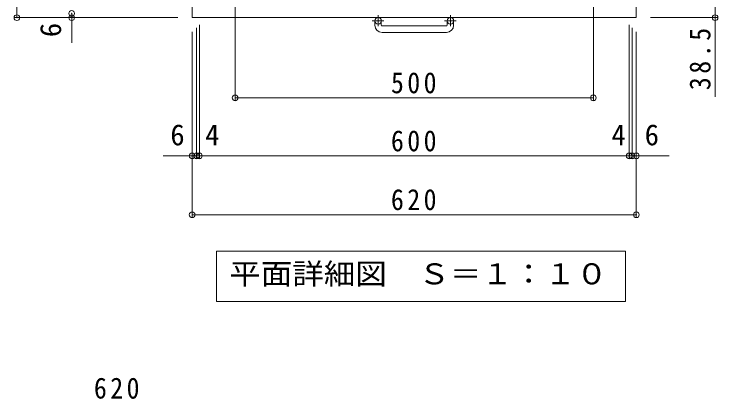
# Model space of a CAD drawing. Units: millimetres at full size, sheet at 1:10. Extents: x -1488 to 1756, y -1350 to 1383.
# Drawn here: x -1323 to -340, y 15 to 552 of the extents above; entities that cross this region are included whole.
import ezdxf
from ezdxf.enums import TextEntityAlignment as Align

# ---------------------------------------------------------------- set-up
doc = ezdxf.new("R2010")
doc.units = ezdxf.units.MM
doc.header["$LTSCALE"] = 10
doc.header["$PDMODE"] = 32
doc.header["$PDSIZE"] = 8
doc.linetypes.add('CHAIN1', pattern=[8, 5, -1, 1, -1])
for name, color, linetype, lineweight in [('C-1', 2, 'Continuous', 9), ('C-4', 7, 'Continuous', 9), ('C-5', 7, 'Continuous', 9), ('D-4', 7, 'Continuous', 9)]:
    doc.layers.add(name, color=color, linetype=linetype, lineweight=lineweight)
doc.styles.add('ＭＳ ゴシック', font='')
doc.styles.get('ＭＳ ゴシック').set_extended_font_data('MS Gothic')

msp = doc.modelspace()

# ---------------------------------------------------------------- linework, layer by layer
at = {"layer": 'C-1'}
for p, q in [((-1073.94, 1167), (-1073.94, 547)), ((-453.94, 1167), (-453.94, 547)), ((-1073.94, 547), (-453.94, 547)), ((-818.94, 536.4), (-818.94, 542.5)), ((-809.94, 536.4), (-809.94, 542.5)), ((-717.94, 536.4), (-717.94, 542.5)), ((-708.94, 536.4), (-708.94, 542.5)), ((-808.94, 535.4), (-718.94, 535.4)), ((-718.94, 526.4), (-808.94, 526.4))]:
    msp.add_line(p, q, dxfattribs=at)
at = {"layer": 'C-1', "linetype": 'CHAIN1'}
for p, q in [((-814.44, 550.61), (-814.44, 535.01)), ((-713.44, 550.61), (-713.44, 535.01)), ((-806.27, 542.5), (-822.68, 542.5)), ((-705.27, 542.5), (-721.68, 542.5))]:
    msp.add_line(p, q, dxfattribs=at)
at = {"layer": 'C-1'}
for centre in [(-814.44, 542.5), (-713.44, 542.5)]:
    msp.add_circle(centre, 4.5, dxfattribs=at)
for centre, radius, start, end in [((-808.94, 536.4), 10, 180, 270), ((-808.94, 536.4), 1, 180, 270), ((-718.94, 536.4), 10, 270, 0), ((-718.94, 536.4), 1, 270, 0)]:
    msp.add_arc(centre, radius, start, end, dxfattribs=at)
at = {"layer": 'C-4'}
for p, q in [((-1318.6, 1167), (-1318.6, 547)), ((-1013.94, 432.07), (-1013.94, 587)), ((-513.94, 432.07), (-513.94, 587)), ((-344.01, 585.5), (-344.01, 436.43)), ((-1242.2, 512.03), (-1242.2, 553)), ((-1321.6, 547), (-1093.94, 547)), ((-341.01, 547), (-433.94, 547)), ((-1067.94, 351.04), (-1067.94, 533)), ((-1063.94, 351.04), (-1063.94, 537)), ((-463.94, 351.04), (-463.94, 537)), ((-459.94, 351.04), (-459.94, 533)), ((-1073.94, 269.03), (-1073.94, 527)), ((-453.94, 269.03), (-453.94, 527)), ((-1013.94, 435.07), (-513.94, 435.07)), ((-1114.45, 354.04), (-1067.94, 354.04)), ((-1067.94, 354.04), (-1063.94, 354.04)), ((-1063.94, 354.04), (-463.94, 354.04)), ((-463.94, 354.04), (-459.94, 354.04)), ((-459.94, 354.04), (-407.85, 354.04)), ((-1073.94, 272.03), (-453.94, 272.03))]:
    msp.add_line(p, q, dxfattribs=at)
for p in [(-1318.6, 547), (-1242.2, 553), (-1242.2, 547), (-344.01, 547), (-1013.94, 435.07), (-513.94, 435.07), (-1073.94, 354.04), (-1067.94, 354.04), (-1063.94, 354.04), (-463.94, 354.04), (-459.94, 354.04), (-453.94, 354.04), (-1073.94, 272.03), (-453.94, 272.03)]:
    msp.add_point(p, dxfattribs=at)
at = {"layer": 'C-5'}
for p, q in [((-1040.23, 221.04), (-469.23, 221.04)), ((-1040.23, 221.04), (-1040.23, 151.04)), ((-469.23, 221.04), (-469.23, 151.04)), ((-1040.23, 151.04), (-469.23, 151.04))]:
    msp.add_line(p, q, dxfattribs=at)

# ---------------------------------------------------------------- texts
at = {"layer": 'C-4', "color": 2, "style": 'ＭＳ ゴシック'}
msp.add_text('6', height=29.33, rotation=90, dxfattribs=at).set_placement((-1248.2, 519.81), align=Align.BOTTOM_LEFT)
for s, p in [('6', (-1104.44, 360.04)), ('4', (-1055.76, 360.04)), ('4', (-488.59, 360.04)), ('6', (-442.26, 360.04))]:
    msp.add_text(s, height=29.33, dxfattribs=at).set_placement(p, align=Align.BOTTOM_LEFT)
at = {"layer": 'C-4', "color": 2, "insert": (-350.01, 445.82), "char_height": 29.33, "attachment_point": 7, "rotation": 90, "style": 'ＭＳ ゴシック'}
msp.add_mtext('\\T1.28;\\W0.9;38.5', dxfattribs=at)
at = {"layer": 'C-4', "color": 2, "char_height": 29.33, "attachment_point": 7, "style": 'ＭＳ ゴシック'}
for s, insert in [('\\T1.27;\\W0.9;500', (-796.44, 441.07)), ('\\T1.27;\\W0.9;600', (-796.44, 360.04)), ('\\T1.27;\\W0.9;620', (-796.44, 278.03))]:
    msp.add_mtext(s, dxfattribs=dict(at, insert=insert))
at = {"layer": 'C-5', "color": 2, "style": 'ＭＳ ゴシック', "width": 1.1}
msp.add_text('平面詳細図\u3000Ｓ＝１：１０', height=29.33, dxfattribs=at).set_placement((-1022.23, 166.04), align=Align.BOTTOM_LEFT)
at = {"layer": 'D-4', "color": 2, "insert": (-1211.1, 14.94), "char_height": 29.33, "attachment_point": 7, "style": 'ＭＳ ゴシック'}
msp.add_mtext('\\T1.27;\\W0.9;620', dxfattribs=at)

doc.saveas('drawing.dxf')
